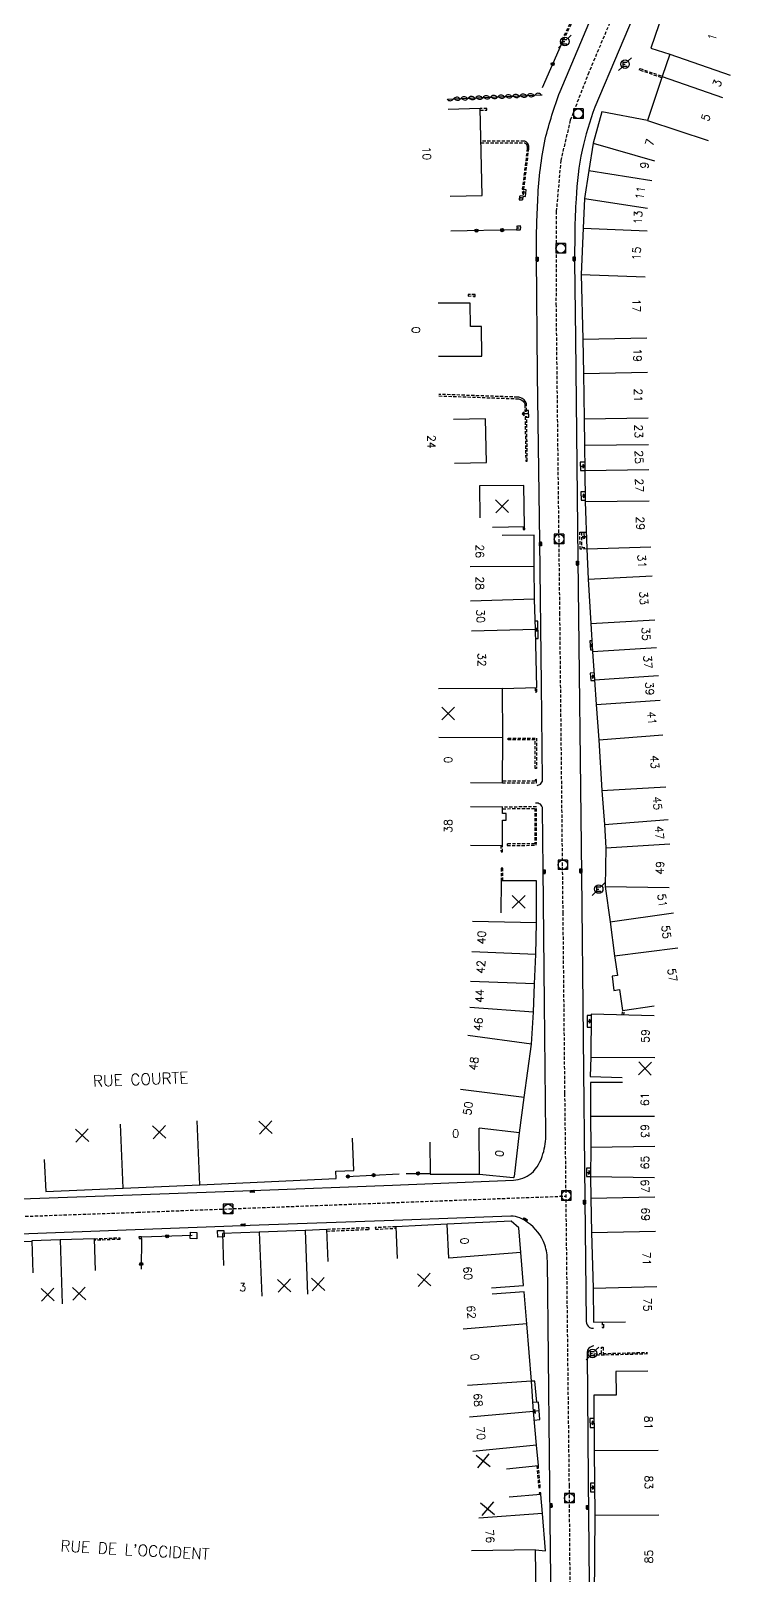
# Model space of a CAD drawing. Header units: millimetres. Extents: x 114000 to 119599, y 121000 to 124063.
# Drawn here: x 114708.5 to 114817.9, y 121254.4 to 121495.6 of the extents above; entities that cross this region are included whole.
import ezdxf
from ezdxf.enums import TextEntityAlignment as Align

# ---------------------------------------------------------------- set-up
doc = ezdxf.new("R2010")
doc.units = ezdxf.units.MM
doc.linetypes.add('DASHED', pattern=[0.75, 0.5, -0.25])
doc.layers.get('0').update_dxf_attribs({"linetype": 'CONTINUOUS'})
for name, color, linetype in [('W0001', 6, 'DASHED'), ('W0008', 7, 'CONTINUOUS'), ('W0100', 7, 'CONTINUOUS'), ('W0112', 1, 'DASHED'), ('W0310', 3, 'CONTINUOUS'), ('W0322', 7, 'CONTINUOUS'), ('W0334', 7, 'CONTINUOUS'), ('W0400', 7, 'CONTINUOUS'), ('W0420', 7, 'CONTINUOUS'), ('W0471', 7, 'CONTINUOUS'), ('W0989', 7, 'CONTINUOUS'), ('W0991', 7, 'CONTINUOUS'), ('W1102', 7, 'CONTINUOUS')]:
    doc.layers.add(name, color=color, linetype=linetype)
doc.styles.get("Standard").update_dxf_attribs({"font": 'romans.shx', "width": 0.85})

# ---------------------------------------------------------------- blocks, each defined once
blk = doc.blocks.new('T471')
for p, q in [((-0.333334, 0.333334), (-0.333334, -0.333334)), ((-0.333334, 0.333334), (0.333334, 0.333334)), ((-0.333334, 0), (0, 0)), ((0.500001, 0.500001), (1.000002, 1.000002)), ((-0.500001, -0.500001), (-1.000002, -1.000002)), ((-0.333334, -0.333334), (0.333334, -0.333334))]:
    blk.add_line(p, q)
blk.add_ellipse((0, 0), major_axis=(0.471405, 0.471405), ratio=1, start_param=5.4977871438, end_param=11.780972451)
blk = doc.blocks.new('T420')
for p, q in [((0.75, 0.75), (-0.75, 0.75)), ((-0.75, 0.75), (-0.75, -0.75)), ((0.75, 0.75), (0.75, -0.75)), ((0.75, -0.75), (-0.75, -0.75))]:
    blk.add_line(p, q)
blk.add_ellipse((0, 0), major_axis=(-0.53, 0.53), ratio=1, start_param=3.926991, end_param=10.210176)
blk = doc.blocks.new('T400')
for p, q in [((-0.15, 0.3), (0.15, 0.3)), ((-0.15, -0.25), (-0.15, 0.3)), ((-0.15, 0.15), (0.15, 0.15)), ((-0.15, 0), (0.15, 0)), ((0.15, 0.3), (0.15, -0.25)), ((-0.15, -0.15), (0.15, -0.15)), ((-0.15, -0.25), (-0.15, -0.3)), ((-0.15, -0.3), (0.15, -0.3)), ((0.15, -0.3), (0.15, -0.25))]:
    blk.add_line(p, q)
blk = doc.blocks.new('t991o')
at = {"color": 0, "linetype": 'Continuous'}
for p, q in [((-1, 1), (1, -1)), ((-1, -1), (1, 1))]:
    blk.add_line(p, q, dxfattribs=at)
blk = doc.blocks.new('t322o')
at = {"color": 0, "linetype": 'Continuous'}
for radius in [0.25, 0.15]:
    blk.add_circle((0, 0), radius, dxfattribs=at)
blk = doc.blocks.new('t310o')
at = {"color": 0, "linetype": 'Continuous'}
for centre, start, end in [((-0.5, 0.38), 216.8699, 323.1304), ((0.5, -0.37), 36.8699, 143.1303)]:
    blk.add_arc(centre, 0.625, start, end, dxfattribs=at)
blk = doc.blocks.new('t112o')
at = {"color": 0, "linetype": 'Continuous'}
for p, q in [((-0.5, 0.5), (0.5, 0.5)), ((-0.5, -0.5), (-0.5, 0.5)), ((0.5, 0.5), (0.5, -0.5)), ((0.5, -0.5), (-0.5, -0.5))]:
    blk.add_line(p, q, dxfattribs=at)

msp = doc.modelspace()

# ---------------------------------------------------------------- linework, layer by layer
at = {"layer": 'W0001'}
for points in [[(114800.68, 121501.03), (114795.67, 121489.15), (114792.78, 121481.68), (114791.29, 121475.4), (114790.59, 121467.45), (114790.54, 121452.98), (114791.1, 121404.73), (114791.52, 121365.04), (114791.6, 121357.9), (114791.89, 121329.62), (114792.19, 121302.56), (114792.58, 121268.44), (114792.86, 121233.52)], [(114664.88, 121308.92), (114725.14, 121311.09), (114792.07, 121313.62)]]:
    msp.add_lwpolyline(points, dxfattribs=at)
at = {"layer": 'W0008', "flags": 128}
for points in [[(114787.58, 121377.75, 0.0935), (114788.12, 121377.99, 0.2216), (114788.44, 121378.6), (114788.27, 121393.61), (114788.01, 121415.87), (114787.67, 121441.97), (114787.5, 121460.28, -0.0168), (114787.72, 121469.53, -0.0418), (114788.86, 121478.71, -0.0287), (114791.18, 121486.15), (114798.89, 121504.52)], [(114804.21, 121501.69), (114796.59, 121483.72, 0.0282), (114794.61, 121477.03, 0.0377), (114793.67, 121469.38, 0.013), (114793.48, 121464.37), (114793.43, 121459.62), (114793.59, 121447.6), (114793.96, 121413.04), (114794.51, 121363.9), (114794.81, 121338.29), (114795.05, 121313.11), (114795.28, 121294.05, 0.2489), (114795.77, 121293.09, 0.1183), (114796.41, 121292.99)], [(114705.53, 121313.12), (114743.07, 121314.48), (114765.01, 121315.34), (114783.89, 121316.12, 0.1591), (114786.68, 121317.15, 0.1468), (114788.51, 121320.22, 0.0766), (114788.96, 121323.36), (114788.76, 121343.73), (114788.53, 121364.75), (114788.44, 121374.13, 0.2174), (114788.11, 121374.83, 0.1465), (114787.36, 121375.01)], [(114789.83, 121246.21), (114789.71, 121258.19), (114789.19, 121303.49, 0.0785), (114788.81, 121306, 0.1537), (114786.1, 121309.5, 0.1673), (114783.5, 121310.5), (114765.2, 121309.78), (114744.14, 121309.06), (114705.4, 121307.62), (114670.68, 121306.36, 0.1619), (114668.58, 121305.51, 0.0797), (114667.89, 121304.74, 0.1441), (114667.52, 121303.58), (114667.8, 121288.81), (114667.97, 121278.31, 0.0257), (114668.34, 121274.51, 0.0286), (114669.36, 121270.39), (114678.36, 121244.59, 0.0908)], [(114796.47, 121290.22, 0.1363), (114795.66, 121289.84, 0.1838), (114795.39, 121289.09), (114795.55, 121269.33), (114795.72, 121253.03), (114795.95, 121233.13, 0.038), (114796.64, 121227.89, 0.0461), (114798.02, 121223.91, 0.0454), (114801.36, 121217.97, 0.0356), (114809.3, 121209.35, 0.0117), (114811.72, 121207.58), (114821.21, 121202.14), (114843.84, 121189.18, -0.0194), (114848.51, 121186.24, -0.0324), (114856.99, 121179.7), (114877.26, 121161.66), (114888.3, 121151.84), (114914.42, 121128.51)]]:
    msp.add_lwpolyline(points, format="xyb", dxfattribs=at)
at = {"layer": 'W0100'}
msp.add_line((114794.52, 121417.32), (114795.26, 121417.35), dxfattribs=at)
at = {"layer": 'W0100', "flags": 128}
for points in [[(114808.45, 121501.94), (114805.38, 121492.92), (114808.32, 121492.02), (114807.11, 121488.52), (114804.85, 121481.62), (114797.73, 121482.98), (114796.33, 121478.12), (114795.65, 121473.82), (114794.98, 121469.45), (114794.78, 121464.82), (114794.49, 121457.6), (114794.73, 121447.46), (114794.84, 121442.14), (114794.94, 121435.05), (114794.99, 121430.9), (114795.04, 121426.96), (114795.1, 121422.12), (114795.35, 121414.72), (114795.58, 121410.01), (114795.99, 121403.07), (114796.26, 121398.7), (114796.57, 121394.24), (114796.83, 121390.39), (114797.25, 121384.89), (114797.72, 121376.97), (114798.12, 121371.69), (114798.34, 121368.04), (114798.24, 121361.99), (114799.01, 121356.48), (114799.69, 121351.15), (114800.18, 121348.09), (114799.3, 121347.96), (114799.58, 121345.75), (114800.49, 121345.87), (114800.96, 121342.62), (114805.91, 121343.33)], [(114785.43, 121469.82), (114785.77, 121469.78), (114785.87, 121470.82), (114785.53, 121470.86)], [(114785.96, 121435.29), (114786.28, 121435.3), (114786.26, 121436.35), (114785.92, 121436.35)], [(114774.67, 121428.11), (114779.67, 121428.22), (114779.51, 121435.06), (114774.51, 121434.95)], [(114795.03, 121428.29), (114794.33, 121428.27), (114794.36, 121426.98), (114795.04, 121426.99)], [(114780.64, 121418.13), (114785.64, 121418.22), (114785.54, 121424.61), (114778.61, 121424.56), (114778.65, 121419.56)], [(114795.08, 121423.65), (114794.45, 121423.63), (114794.5, 121422.33), (114795.1, 121422.35)], [(114777.16, 121378.22), (114782.16, 121378.18), (114782.22, 121385.2), (114782.17, 121392.92), (114787.54, 121393.07), (114787.33, 121402.11), (114787.17, 121406.88), (114787.14, 121411.96), (114787.12, 121416.85), (114782.12, 121416.82)], [(114787.37, 121400.7), (114787.75, 121400.71), (114787.68, 121403.45), (114787.29, 121403.43)], [(114796.16, 121400.35), (114795.83, 121400.33), (114795.94, 121398.93), (114796.25, 121398.96)], [(114796.49, 121395.37), (114795.88, 121395.32), (114795.97, 121394.14), (114796.57, 121394.18)], [(114770.85, 121322.03), (114770.86, 121317.03), (114778.58, 121317.04), (114783.85, 121316.51), (114784.05, 121316.67), (114784.86, 121323.51), (114785.56, 121329.02), (114786.69, 121337.35), (114787.04, 121342.37), (114787.19, 121346.78), (114787.37, 121351.37), (114787.48, 121356.28), (114787.51, 121362.84), (114781.95, 121362.87), (114781.92, 121357.87)], [(114796.02, 121341.85), (114795.44, 121341.84), (114795.44, 121340.03), (114796.01, 121340.03)], [(114805.87, 121341.76), (114796.02, 121342.02), (114795.99, 121335.3), (114795.9, 121332.31), (114800.9, 121332.16)], [(114800.93, 121331.37), (114795.93, 121331.38), (114795.93, 121326.12), (114795.98, 121321.28), (114795.92, 121316.66), (114796, 121313.29), (114796.09, 121307.95), (114796.33, 121299.24), (114796.38, 121293.92), (114801.38, 121293.97)], [(114710.57, 121319.33), (114710.79, 121314.33), (114722.91, 121314.88), (114734.88, 121315.37), (114756.21, 121316.34), (114756.16, 121317.52), (114758.95, 121317.64), (114758.72, 121322.64)], [(114795.94, 121317.96), (114795.32, 121317.97), (114795.31, 121316.68), (114795.92, 121316.66)], [(114754.92, 121303.41), (114754.72, 121308.4), (114751.32, 121308.26), (114744.16, 121307.98), (114738.42, 121307.79), (114738.58, 121302.79)], [(114780.45, 121299.27), (114785.44, 121299.67), (114785.03, 121304.81), (114784.72, 121308.64), (114783.53, 121309.69), (114773.55, 121309.22), (114765.51, 121308.84), (114765.74, 121303.85)], [(114718.58, 121301.97), (114718.41, 121306.96), (114713.04, 121306.78), (114708.65, 121306.65), (114708.8, 121301.65)], [(114782.81, 121271.03), (114787.79, 121271.52), (114787.48, 121274.69), (114787.01, 121279.96), (114786.7, 121284.68), (114785.97, 121293.64), (114785.58, 121298.66), (114780.59, 121298.27)], [(114804.88, 121286.28), (114799.88, 121286.21), (114799.93, 121282.51), (114796.48, 121282.54), (114796.49, 121273.9), (114796.6, 121263.75), (114796.53, 121250.92), (114796.58, 121242.18), (114797.47, 121233.96), (114798.07, 121228.65), (114803.04, 121229.21)], [(114787.13, 121278.63), (114788.01, 121278.7), (114787.8, 121281.43), (114786.92, 121281.36)], [(114796.49, 121278.88), (114795.82, 121278.86), (114795.87, 121277.47), (114796.49, 121277.49)], [(114779.7, 121235.8), (114777.78, 121231.18), (114779.32, 121230.54), (114787.04, 121230.43), (114787.31, 121238.82), (114787.41, 121243.88), (114787.51, 121247.21), (114787.33, 121258.36), (114788.9, 121258.2), (114788.45, 121264.05), (114788.19, 121267.02), (114783.21, 121266.59)], [(114796.55, 121268.77), (114795.93, 121268.75), (114795.95, 121267.43), (114796.56, 121267.44)]]:
    msp.add_lwpolyline(points, dxfattribs=at)
at = {"layer": 'W0100'}
for points in [[(114774, 121469.8), (114779, 121469.91), (114778.69, 121483.49), (114773.69, 121483.38)], [(114785.82, 121470.3), (114785.24, 121470.37), (114785.49, 121470.05), (114785.55, 121470.61), (114785.24, 121470.37)], [(114772.19, 121444.8), (114778.94, 121444.85), (114778.91, 121449.46), (114777.16, 121449.44), (114777.13, 121453.12), (114772.13, 121453.08)], [(114786.27, 121435.82), (114785.27, 121435.8), (114785.56, 121435.52), (114785.55, 121436.09), (114785.27, 121435.8)], [(114794.35, 121427.63), (114795.04, 121427.64), (114794.75, 121427.92), (114794.76, 121427.35), (114795.04, 121427.64)], [(114794.47, 121422.98), (114795.09, 121423), (114794.8, 121423.27), (114794.82, 121422.71), (114795.09, 121423)], [(114794.89, 121417.33), (114794.93, 121416.33), (114795.2, 121416.63), (114794.63, 121416.61), (114794.93, 121416.33)], [(114787.72, 121402.09), (114787.33, 121402.08), (114787.62, 121401.8), (114787.61, 121402.37), (114787.33, 121402.08)], [(114795.89, 121399.63), (114796.2, 121399.65), (114795.9, 121399.92), (114795.94, 121399.35), (114796.2, 121399.65)], [(114795.92, 121394.73), (114796.53, 121394.77), (114796.23, 121395.03), (114796.27, 121394.47), (114796.53, 121394.77)], [(114777.16, 121368.41), (114782.16, 121368.38), (114782.19, 121372.35), (114782.73, 121372.35), (114782.73, 121373.38), (114782.19, 121373.38), (114782.2, 121374.38), (114777.2, 121374.41)], [(114795.44, 121340.93), (114796.02, 121340.94), (114795.73, 121341.22), (114795.74, 121340.65), (114796.02, 121340.94)], [(114795.32, 121317.32), (114795.93, 121317.31), (114795.65, 121317.6), (114795.64, 121317.04), (114795.93, 121317.31)], [(114787.91, 121280.06), (114787.01, 121279.96), (114787.32, 121279.71), (114787.26, 121280.27), (114787.01, 121279.96)], [(114795.85, 121278.16), (114796.49, 121278.18), (114796.2, 121278.46), (114796.21, 121277.89), (114796.49, 121278.18)], [(114795.94, 121268.09), (114796.55, 121268.1), (114796.26, 121268.38), (114796.27, 121267.81), (114796.55, 121268.1)]]:
    msp.add_lwpolyline(points, dxfattribs=at)
at = {"layer": 'W0112'}
for p, q in [((114800.91, 121341.89), (114800.96, 121342.62)), ((114801.16, 121341.87), (114801.21, 121342.65))]:
    msp.add_line(p, q, dxfattribs=at)
for points in [[(114793.65, 121498.72), (114791.19, 121493.68), (114791.41, 121493.57), (114793.88, 121498.61)], [(114784.82, 121469.61), (114785.16, 121469.59), (114785.15, 121469.5), (114784.8, 121469.52), (114784.79, 121469.27), (114785.38, 121469.23), (114785.43, 121469.82), (114784.83, 121469.86)], [(114784.41, 121464.91), (114784.76, 121464.89), (114784.76, 121464.8), (114784.41, 121464.82), (114784.39, 121464.58), (114784.99, 121464.53), (114785.03, 121465.12), (114784.43, 121465.16)], [(114776.81, 121454.22), (114777.66, 121454.23), (114777.66, 121454.12), (114777.91, 121454.12), (114777.91, 121454.48), (114776.81, 121454.47)], [(114786.06, 121428.43), (114785.96, 121435.37), (114785.71, 121435.37), (114785.81, 121428.42)], [(114787.27, 121380.41), (114787.27, 121384.91), (114783.06, 121384.9), (114783.06, 121385.15), (114787.52, 121385.17), (114787.52, 121380.41)], [(114725.78, 121307.25), (114725.37, 121307.23), (114725.38, 121306.98), (114725.79, 121307)]]:
    msp.add_lwpolyline(points, close=True, dxfattribs=at)
for points in [[(114807.04, 121488.33), (114803.59, 121489.52), (114803.67, 121489.75), (114807.12, 121488.57)], [(114778.69, 121483.24), (114779.75, 121483.24), (114779.76, 121483.49), (114778.69, 121483.49)], [(114778.81, 121478.16), (114785.56, 121478.17), (114785.62, 121478.16), (114785.68, 121478.14), (114785.75, 121478.09), (114785.82, 121478.03), (114785.89, 121477.96), (114785.96, 121477.84), (114786.01, 121477.71), (114786.04, 121477.58), (114786.05, 121477.44), (114786.05, 121477.29), (114785.28, 121470.89), (114785.53, 121470.86), (114786.3, 121477.26), (114786.3, 121477.44), (114786.29, 121477.62), (114786.25, 121477.79), (114786.18, 121477.96), (114786.08, 121478.11), (114786, 121478.21), (114785.9, 121478.29), (114785.79, 121478.36), (114785.68, 121478.4), (114785.56, 121478.42), (114778.8, 121478.41)], [(114772.24, 121438.61), (114784.52, 121438.17), (114784.68, 121438.15), (114784.83, 121438.12), (114784.98, 121438.07), (114785.12, 121438.01), (114785.26, 121437.92), (114785.4, 121437.8), (114785.52, 121437.66), (114785.61, 121437.51), (114785.67, 121437.36), (114785.68, 121437.22), (114785.66, 121436.25), (114785.91, 121436.24), (114785.93, 121437.21), (114785.91, 121437.42), (114785.84, 121437.62), (114785.72, 121437.81), (114785.57, 121437.98), (114785.4, 121438.12), (114785.24, 121438.23), (114785.07, 121438.31), (114784.9, 121438.36), (114784.72, 121438.4), (114784.53, 121438.42), (114772.24, 121438.86)], [(114785.39, 121418.21), (114785.4, 121417.77), (114785.65, 121417.77), (114785.64, 121418.22)], [(114795.35, 121414.71), (114794.32, 121414.66), (114794.27, 121417.32), (114794.52, 121417.32), (114794.56, 121414.92), (114795.34, 121414.96)], [(114787.29, 121393.06), (114787.3, 121392.37), (114787.55, 121392.38), (114787.54, 121393.07)], [(114782.16, 121378.18), (114787.52, 121378.19), (114787.52, 121378.67), (114787.27, 121378.66), (114787.27, 121378.44), (114782.16, 121378.43)], [(114782.2, 121374.13), (114787.24, 121374.17), (114787.22, 121368.67), (114782.91, 121368.64), (114782.92, 121368.39), (114787.47, 121368.42), (114787.49, 121374.42), (114782.2, 121374.38)], [(114781.91, 121368.39), (114781.95, 121367.37), (114782.2, 121367.38), (114782.16, 121368.38)], [(114782.25, 121362.87), (114782.21, 121364.83), (114781.96, 121364.83), (114782, 121362.87)], [(114754.73, 121308.15), (114761.33, 121308.41), (114761.32, 121308.66), (114754.72, 121308.4)], [(114765.51, 121308.84), (114762.3, 121308.69), (114762.31, 121308.44), (114765.52, 121308.59)], [(114718.41, 121306.96), (114722.38, 121307.11), (114722.39, 121306.86), (114718.41, 121306.71)], [(114797.75, 121293.93), (114797.75, 121293.11), (114798, 121293.11), (114798, 121293.93)], [(114804.85, 121288.95), (114796.54, 121288.74), (114796.53, 121288.99), (114797.65, 121289.02), (114797.65, 121290), (114797.9, 121290.01), (114797.9, 121289.03), (114804.84, 121289.2)], [(114787.54, 121271.49), (114787.84, 121268.06), (114788.09, 121268.08), (114787.79, 121271.52)], [(114788.19, 121267.02), (114788.17, 121267.27), (114787.92, 121267.25), (114787.94, 121267)]]:
    msp.add_lwpolyline(points, dxfattribs=at)
at = {"layer": 'W0310', "flags": 128}
msp.add_lwpolyline([(114773.65, 121484.96), (114788.37, 121485.66)], dxfattribs=at)
at = {"layer": 'W0322', "flags": 128}
for points in [[(114788.42, 121486.81), (114791.4, 121493.57)], [(114757.81, 121316.66), (114766.03, 121317.11)], [(114767.11, 121317.17), (114770.86, 121317.15)], [(114708.65, 121306.54), (114693.22, 121305.92), (114691.3, 121305.82)], [(114725.78, 121307), (114725.7, 121302.21)], [(114733.7, 121307.47), (114725.78, 121307.21)]]:
    msp.add_lwpolyline(points, dxfattribs=at)
at = {"layer": 'W0322'}
msp.add_lwpolyline([(114784.39, 121464.58), (114774.12, 121464.34)], dxfattribs=at)
at = {"layer": 'W0334', "flags": 128}
msp.add_lwpolyline([(114787.53, 121281.41), (114787.26, 121284.71), (114786.7, 121284.68)], dxfattribs=at)
at = {"layer": 'W1102'}
for p, q in [((114808.32, 121492.02), (114817.77, 121488.72)), ((114807.11, 121488.52), (114816.55, 121485.23)), ((114804.85, 121481.62), (114814.35, 121478.51)), ((114796.33, 121478.12), (114805.94, 121475.36)), ((114795.65, 121473.82), (114805.53, 121472.27)), ((114794.98, 121469.45), (114804.86, 121467.92)), ((114794.78, 121464.82), (114804.77, 121464.38)), ((114794.49, 121457.6), (114804.48, 121457.21)), ((114794.73, 121447.46), (114804.72, 121447.69)), ((114794.84, 121442.14), (114804.84, 121442.35)), ((114794.94, 121435.05), (114804.94, 121435.19)), ((114794.99, 121430.9), (114804.99, 121431.03)), ((114795.04, 121426.96), (114805.04, 121427.1)), ((114795.1, 121422.12), (114805.1, 121422.24)), ((114795.35, 121414.72), (114805.35, 121415.06)), ((114787.14, 121411.96), (114777.14, 121411.89)), ((114795.58, 121410.01), (114805.57, 121410.5)), ((114787.17, 121406.88), (114777.18, 121406.54)), ((114787.33, 121402.11), (114777.34, 121401.88)), ((114795.99, 121403.07), (114805.97, 121403.66)), ((114796.26, 121398.7), (114806.24, 121399.34)), ((114796.57, 121394.24), (114806.55, 121394.92)), ((114782.17, 121392.92), (114772.17, 121392.86)), ((114796.83, 121390.39), (114806.81, 121391.07)), ((114782.22, 121385.2), (114772.22, 121385.28)), ((114797.25, 121384.89), (114807.22, 121385.65)), ((114797.72, 121376.97), (114807.7, 121377.56)), ((114798.12, 121371.69), (114808.09, 121372.45)), ((114798.34, 121368.04), (114808.32, 121368.64)), ((114798.24, 121361.99), (114808.24, 121361.83)), ((114787.48, 121356.28), (114777.48, 121356.49)), ((114799.01, 121356.48), (114808.92, 121357.86)), ((114787.37, 121351.37), (114777.38, 121351.76)), ((114799.69, 121351.15), (114809.61, 121352.4)), ((114787.19, 121346.78), (114777.2, 121347.12)), ((114787.04, 121342.37), (114777.07, 121343.08)), ((114786.69, 121337.35), (114776.77, 121338.69)), ((114795.99, 121335.3), (114805.99, 121335.26)), ((114785.56, 121329.02), (114775.64, 121330.28)), ((114722.91, 121314.88), (114722.46, 121324.87)), ((114734.88, 121315.37), (114734.46, 121325.36)), ((114795.93, 121326.12), (114805.93, 121326.11)), ((114778.58, 121317.04), (114778.56, 121324.25)), ((114784.86, 121323.51), (114778.56, 121324.25)), ((114795.98, 121321.28), (114805.98, 121321.39)), ((114795.92, 121316.66), (114805.92, 121316.53)), ((114796, 121313.29), (114805.99, 121313.51)), ((114744.16, 121307.98), (114744.55, 121297.99)), ((114751.32, 121308.26), (114751.73, 121298.27)), ((114773.79, 121303.91), (114773.55, 121309.22)), ((114796.09, 121307.95), (114806.09, 121308.13)), ((114713.04, 121306.78), (114713.39, 121296.79)), ((114785.03, 121304.81), (114773.79, 121303.91)), ((114796.33, 121299.24), (114806.32, 121299.51)), ((114785.97, 121293.64), (114776.01, 121292.83)), ((114786.7, 121284.68), (114776.72, 121284.02)), ((114787.01, 121279.96), (114777.05, 121279.07)), ((114787.48, 121274.69), (114777.53, 121273.71)), ((114796.49, 121273.9), (114806.49, 121273.92)), ((114788.45, 121264.05), (114778.48, 121263.28)), ((114796.6, 121263.75), (114806.59, 121263.85)), ((114787.33, 121258.36), (114777.33, 121258.2))]:
    msp.add_line(p, q, dxfattribs=at)

# ---------------------------------------------------------------- block references
at = {"layer": 'W0112'}
for p, rotation in [((114733.9, 121307.46), 178.9667727481396), ((114738.17, 121307.74), 92.14296384188)]:
    msp.add_blockref('t112o', p, dxfattribs=dict(at, rotation=rotation))
at = {"layer": 'W0310', "rotation": 2.738456309909247}
for p in [(114774.53, 121485), (114775.68, 121485.06), (114776.83, 121485.11), (114777.99, 121485.17), (114779.14, 121485.22), (114780.3, 121485.28), (114781.45, 121485.33), (114782.6, 121485.39), (114783.76, 121485.44), (114784.91, 121485.5), (114786.06, 121485.55), (114787.22, 121485.61)]:
    msp.add_blockref('t310o', p, dxfattribs=at)
at = {"layer": 'W0322'}
for p, rotation in [((114790.03, 121490.47), 66.21702134102355), ((114778.12, 121464.43), 181.3024907066896), ((114782.12, 121464.52), 181.3024907066896), ((114768.98, 121317.16), 359.6479293166356), ((114758.04, 121316.68), 3.106754322849441), ((114762.04, 121316.89), 3.106754322849441), ((114729.78, 121307.34), 181.8502798914053), ((114725.72, 121303), 269.1040365675044)]:
    msp.add_blockref('t322o', p, dxfattribs=dict(at, rotation=rotation))
at = {"layer": 'W0400'}
for p, rotation in [((114787.59, 121459.97), 359.7350448665352), ((114793.37, 121460.03), 359.3224404489997), ((114788.12, 121415.48), 181.1092447280346), ((114793.9, 121412.49), 0.9182444258096111), ((114788.69, 121364.29), 0.4072482273291997), ((114794.42, 121364.42), 0.7819554490015973), ((114743.1, 121314.35), 92.89268801509184), ((114794.99, 121312.68), 0.3101976719044772), ((114785.73, 121309.95), 58.67615417612969), ((114741.67, 121309.12), 93.05274211283555), ((114789.77, 121265.31), 0.3970421024248694), ((114795.47, 121265.01), 1.112818695975024)]:
    msp.add_blockref('T400', p, dxfattribs=dict(at, rotation=rotation))
at = {"layer": 'W0420'}
for p in [(114794.02, 121482.7), (114791.29, 121461.67), (114791.03, 121416.26), (114791.61, 121365.36), (114739.3, 121311.58), (114792.13, 121313.68), (114792.63, 121266.43)]:
    msp.add_blockref('T420', p, dxfattribs=at)
at = {"layer": 'W0471'}
for p in [(114791.91, 121493.97), (114801.33, 121490.44), (114797.22, 121361.58), (114796.24, 121289.03)]:
    msp.add_blockref('T471', p, dxfattribs=at)
at = {"layer": 'W0991'}
for p, rotation in [((114782.13, 121421.39), 0.9249559258671726), ((114773.69, 121389.01), 270.3407373934119), ((114784.71, 121359.58), 89.71591847573701), ((114804.45, 121333.55), 88.27764025049797), ((114728.54, 121323.62), 2.357304248979933), ((114745.16, 121324.35), 2.599687294698448), ((114716.47, 121323.1), 2.566763578954531), ((114748.07, 121299.63), 2.264330069914484), ((114753.37, 121299.84), 2.354931034989738), ((114769.93, 121300.54), 2.681096824774976), ((114711.1, 121298.22), 1.708667015724572), ((114716.02, 121298.38), 1.961096015500807), ((114779.17, 121272.27), 275.5993744035257), ((114779.85, 121264.79), 275.0106638419203)]:
    msp.add_blockref('t991o', p, dxfattribs=dict(at, rotation=rotation))

# ---------------------------------------------------------------- texts
at = {"layer": 'W0989'}
for s, rotation, p in [('RUE COURTE', 2.1612, (114725.63, 121331.86)), ("RUE DE L'OCCIDENT", 356.7583, (114724.74, 121258.34))]:
    msp.add_text(s, height=1.75, rotation=rotation, dxfattribs=at).set_placement(p, align=Align.MIDDLE)
at = {"layer": 'W0991'}
for s, rotation, p in [('1', 71.2039, (114814.96, 121494.69)), ('3', 70.7848, (114815.74, 121487.47)), ('5', 71.8604, (114813.95, 121482.11)), ('10', 271.3025, (114770.34, 121476.51)), ('7', 73.9806, (114805.2, 121478.21)), ('9', 81.0868, (114804.39, 121474.65)), ('11', 81.2284, (114803.72, 121470.34)), ('13', 87.4939, (114803.37, 121466.49)), ('15', 87.7392, (114803.13, 121460.87)), ('17', 271.3175, (114803.11, 121452.73)), ('0', 270.4619, (114768.66, 121448.91)), ('19', 271.2136, (114803.28, 121444.98)), ('21', 270.7997, (114803.39, 121438.71)), ('23', 270.7551, (114803.46, 121433.09)), ('24', 271.2993, (114771.09, 121431.45)), ('25', 270.7689, (114803.52, 121429.05)), ('27', 270.6591, (114803.57, 121424.64)), ('29', 271.9386, (114803.72, 121418.71)), ('26', 270.2812, (114778.63, 121414.36)), ('31', 272.7707, (114803.96, 121412.78)), ('28', 270.3793, (114778.66, 121409.36)), ('33', 273.3636, (114804.27, 121407.04)), ('30', 271.9294, (114778.76, 121404.21)), ('35', 273.6285, (114804.61, 121401.43)), ('32', 271.3002, (114778.94, 121397.4)), ('37', 273.9025, (114804.9, 121397.05)), ('39', 273.9084, (114805.18, 121392.89)), ('41', 274.3739, (114805.52, 121388.29)), ('0', 89.5436, (114773.69, 121381.76)), ('43', 273.3631, (114805.97, 121381.43)), ('45', 274.3464, (114806.39, 121374.98)), ('38', 89.6559, (114773.68, 121371.43)), ('47', 273.43, (114806.71, 121370.38)), ('49', 89.1183, (114806.79, 121364.88)), ('51', 277.9649, (114807.16, 121359.8)), ('40', 88.7984, (114778.92, 121354.01)), ('55', 277.2003, (114807.78, 121354.88)), ('42', 87.7738, (114778.79, 121349.41)), ('57', 278.4775, (114808.73, 121348.14)), ('44', 88.0827, (114778.62, 121344.86)), ('46', 85.9018, (114778.39, 121340.47)), ('59', 89.7749, (114804.51, 121338.62)), ('48', 82.3176, (114777.7, 121334.32)), ('61', 89.9619, (114804.43, 121328.74)), ('50', 82.7659, (114776.78, 121327.33)), ('63', 270.6239, (114804.45, 121323.79)), ('0', 0.1417, (114774.86, 121323.39)), ('0', 83.2359, (114781.72, 121320.27)), ('65', 89.254, (114804.45, 121318.86)), ('67', 271.2958, (114804.46, 121315.17)), ('69', 271.0036, (114804.54, 121310.77)), ('0', 274.5345, (114776.26, 121306.6)), ('71', 271.5662, (114804.71, 121303.83)), ('60', 274.5795, (114776.76, 121301.56)), ('3', 1.9084, (114741.57, 121299.39)), ('62', 274.4825, (114777.3, 121295.49)), ('75', 270.546, (114804.85, 121296.66)), ('0', 274.6273, (114777.86, 121288.47)), ('68', 273.7673, (114778.37, 121281.76)), ('81', 270.0916, (114804.99, 121278.23)), ('70', 275.0769, (114778.78, 121276.57)), ('83', 270.569, (114805.04, 121268.91)), ('76', 274.4225, (114780.2, 121260.47)), ('85', 89.7164, (114805.06, 121257.3))]:
    msp.add_text(s, height=1.25, rotation=rotation, dxfattribs=at).set_placement(p, align=Align.MIDDLE)

doc.saveas('drawing.dxf')
